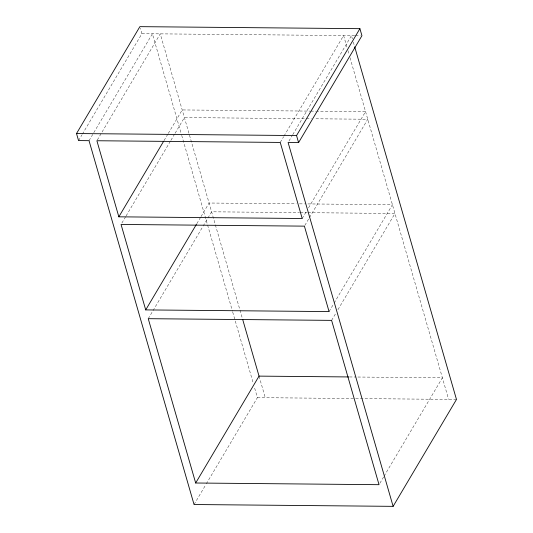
<?xml version="1.0" encoding="UTF-8"?>
<svg xmlns="http://www.w3.org/2000/svg" width="533" height="533" viewBox="0 0 533 533"><rect width="100%" height="100%" fill="white"/><g stroke="black" fill="none" stroke-linecap="round" stroke-linejoin="round"><path stroke-width="0.4" stroke-dasharray="2.67 2" d="M78.551 140.579L81.929 134.882M82.355 134.169L141.911 33.692L140.332 28.216M89.031 140.679L152.391 33.786L181.473 134.549M97.312 140.032L160.246 33.859L242.455 318.687M164.044 140.579L167.842 134.163M168.268 133.45L182.206 109.938L309.973 111.104M121.897 223.034L125.695 216.618M126.121 215.905L170.467 141.085M170.893 140.372L174.691 133.956M175.117 133.243L184.405 117.566L305.542 118.679M196.824 223.68L200.621 217.271M201.048 216.558L209.069 203.02L296.188 203.813M148.247 318.687L202.733 226.765M203.16 226.052L211.608 211.801L299.553 212.607M280.245 142.431L283.623 136.728M284.042 136.015L343.605 35.544L347.036 47.43M288.946 141.078L292.324 135.375M292.75 134.662L351.46 35.611L352.386 38.809M302.204 218.503L306.428 211.381M308.54 207.817L365.558 111.617L316.609 111.164M304.829 225.426L309.053 218.297M309.473 217.584L367.763 119.252L314.663 118.766M194.052 504.524L205.878 484.57M206.298 483.857L257.406 397.638L254.174 386.438M329.068 311.585L333.718 303.75M334.138 303.037L392.428 204.699L305.309 203.899M331.606 320.373L336.25 312.531M337.942 309.68L394.96 213.48L307.847 212.68M379.876 483.264L383.68 476.848M384.1 476.136L442.39 377.804L356.937 377.018M141.911 33.692L354.685 35.644M355.491 35.651L360.328 35.698M310.806 111.111L315.783 111.157M306.368 118.686L311.345 118.732M299.506 203.846L304.483 203.892M300.379 212.614L307.015 212.674M349.468 376.951L356.104 377.011M257.406 397.638L354.871 398.531M355.698 398.537L456.481 399.464M353.306 42.014L354.458 46.011M347.949 50.595L349.095 54.559M350.008 57.731L448.619 399.39M259.038 376.118L265.267 397.711M181.7 135.349L232.481 311.272M232.708 312.072L253.255 383.24"/><path stroke-width="0.8" d="M76.519 133.536L139.879 26.65L359.908 28.669L361.94 35.711L298.58 142.597L288.1 142.504L393.121 506.35L194.052 504.524L89.031 140.679L78.551 140.579L76.519 133.536L296.548 135.555L359.908 28.669M118.846 216.824L96.886 140.745L280.245 142.431L302.204 218.503L118.846 216.824L163.618 141.292M145.716 309.906L121.051 224.46L304.403 226.139L329.068 311.585L145.716 309.906L196.397 224.393M195.678 483.005L148.247 318.687L331.606 320.373L379.03 484.69L195.678 483.005L259.038 376.118L242.688 319.487M393.121 506.35L456.481 399.464L354.692 46.811M259.038 376.118L348.635 376.944M296.548 135.555L298.58 142.597"/></g></svg>
